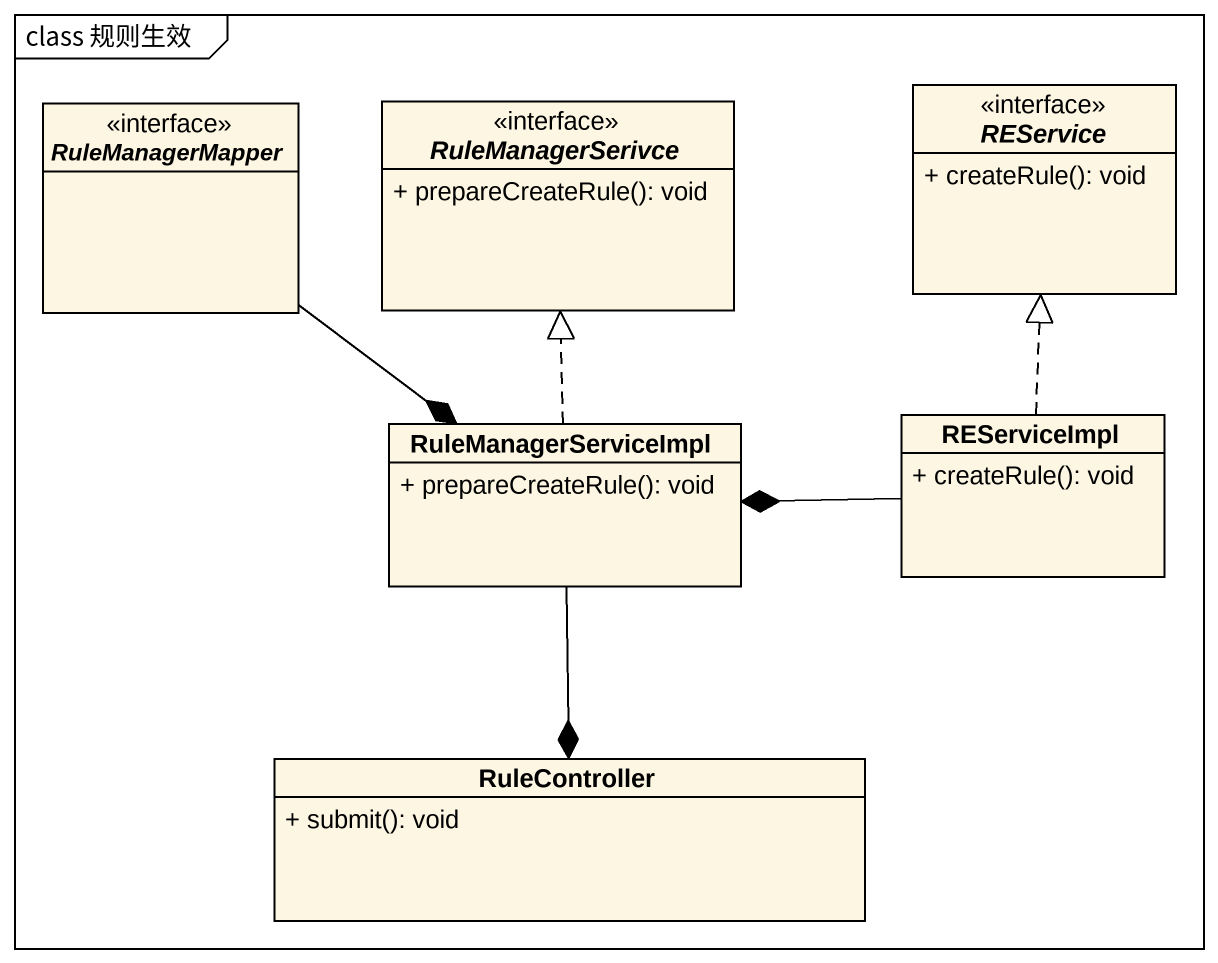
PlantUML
@startuml
mainframe class 规则生效
hide circle
hide empty members
skinparam classAttributeIconSize 0
interface RuleManagerMapper <<interface>>
interface RuleManagerSerivce <<interface>> {
  + prepareCreateRule(): void
}
interface REService <<interface>> {
  + createRule(): void
}
class RuleManagerServiceImpl {
  + prepareCreateRule(): void
}
class REServiceImpl {
  + createRule(): void
}
class RuleController {
  + submit(): void
}
RuleManagerMapper --* RuleManagerServiceImpl
RuleManagerServiceImpl .up.|> RuleManagerSerivce
RuleManagerServiceImpl --* RuleController
REServiceImpl .up.|> REService
REServiceImpl -left-* RuleManagerServiceImpl
@enduml
